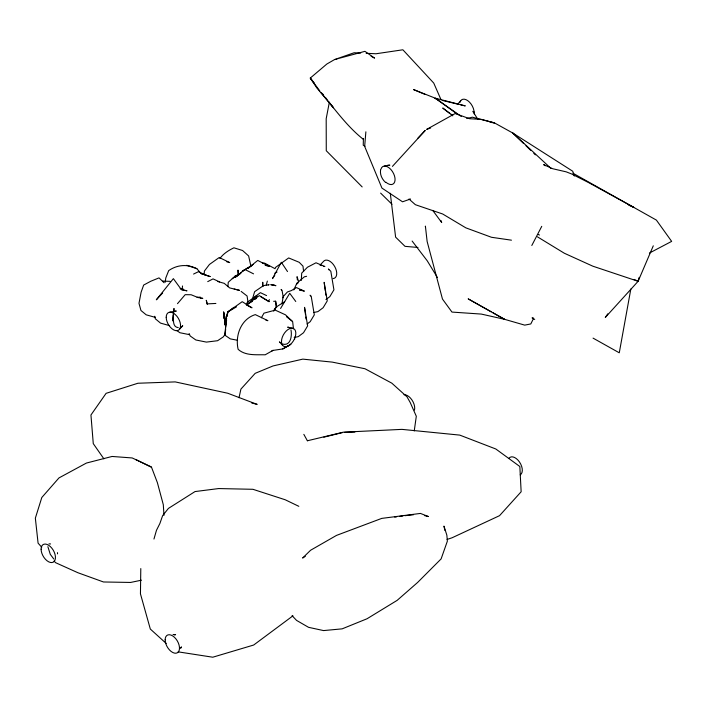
<?xml version="1.0" encoding="UTF-8"?>
<svg xmlns="http://www.w3.org/2000/svg" width="707" height="707" viewBox="0 0 707 707"><rect width="100%" height="100%" fill="white"/><g stroke="black" fill="none" stroke-linecap="round" stroke-linejoin="round"><path stroke-width="1.06" d="M173.339 315.013C173.745 319.343 172.093 326.988 178.288 327.65M140.799 568.569L140.446 593.827L150.317 629.044L166.207 643.441M425.375 226.585L425.393 226.116L427.134 241.476L442.476 299.07L451.967 312.079L481.308 314.076L504.577 319.317L524.718 325.132L530.798 323.947L533.635 318.256M237.57 340.279L230.296 338.883L225.047 335.277L226.355 316.427L227.822 311.928L234.017 307.324M301.262 280.467L301.712 273.114L307.457 267.237L316.011 262.783L324.893 266.548L323.815 266.283M225.63 326.546L226.355 316.427L225.047 335.277L225.666 329.329M227.928 286.644L228.255 282.287L234.759 276.41L241.22 272.814M204.137 274.21L204.429 271.02L209.449 264.453L219.232 257.507L229.713 262.589L226.638 261.714M182.176 289.216L182.53 285.964M630.83 289.022L619.27 352.802L593.058 338.123M380.596 169.742C379.747 174.435 382.01 179.278 385.492 182.371M474.247 114.013L474.485 112.077M165.217 282.252L165.783 277.966L168.69 270.613C177.245 264.604 187.735 263.941 196.9 268.713L201.115 273.582L210.076 276.552L201.115 273.582M414.24 430.943L416.308 416.255L410.184 402.451L406.985 396.813L391.811 383.159L364.971 368.745L332.255 362.108L302.808 359.129L273.052 365.943L255.192 373.331L240.901 389.115L239.019 397.741M226.16 323.391L226.611 320.262M227.221 316.1L227.822 311.928L242.209 301.686L252.01 307.792L248.166 306.007M281.925 303.886L283.233 296.56L287.396 291.991L291.372 290.577L296.401 287.581L304.39 291.16L299.777 290.091M225.48 324.92L226.655 318.424M227.044 316.259L227.822 311.928L236.474 306.865M329.188 103.081L326.192 118.705L326.272 150.732L362.178 186.931M266.274 285.009L267.343 281.086M607.764 313.846L605.289 317.478L638.103 281.306L639.181 277.347M252.496 298.92L254.626 291.673L263.464 285.628L269.111 284.665L268.218 285.027M246.743 304.028L247.273 302.34L252.814 298.257M153.958 539.034L156.477 530.285L159.888 523.489L162.619 515.668L168.416 508.413L195.026 491.568L218.657 488.564L252.912 489.297L285.221 499.769L298.822 506.318M246.469 304.876L259.372 295.597L269.173 301.703L268.704 301.482L269.358 299.609M537.426 236.818L564.336 253.239L592.819 266.177L638.103 281.306L653.286 245.815M457.456 104.45L460.734 100.703M293.767 289.932L296.958 283.074L304.31 276.844L306.617 276.296M180.886 648.089L181.469 646.905L180.4 648.125M531.805 245.488L541.748 226.337M273.795 311.045L275.871 307.227L284.7 301.642M296.445 284.302L298.221 282.782M261.396 317.77L263.967 313.157L275.262 310.143L285.487 314.827L292.654 321.65L293.476 328.888M274.219 310.453L275.217 308.729L273.582 310.7M280.573 308.482L289.729 293.29L295.773 301.5M275.359 308.464L275.854 307.739M282.712 297.797L283.215 297.073L282.058 290.4L281.112 289.428L281.633 290.17M274.749 275.332L272.478 278.629L281.315 262.262L287.502 271.55M224.914 334.614L223.279 336.885L217.615 340.712L206.409 342.1L195.848 339.979L190.21 336.002L189.123 333.545M219.912 258.506C223.288 253.672 228.715 250.305 233.92 247.812L242.563 250.508L248.625 255.934L250.826 265.832M177.484 303.683L185.19 294.669L191.129 294.748L198.013 297.541L202.794 298.363L200.744 298.248M179.596 329.17L182.742 325.733L181.566 326.917M320.501 264.612L323.346 261.617A10.145 5.859 60 0 1 334.632 266.415A10.145 5.859 60 0 1 333.147 278.585M417.996 138.015L425.225 130.459L392.438 166.384M234.547 277.126L232.241 278.699M162.663 292.963L156.327 299.821L173.374 278.646L181.248 289.463L187.001 290.824L181.628 289.79M325.945 299.538L329.807 296.666L333.925 289.835L330.823 271.276L328.402 268.987L328.808 269.774M307.085 323.992L310.196 321.676L314.315 314.845L311.213 296.286L310.073 295.208L310.656 295.977M240.415 273.653L235.122 277.391L244.905 269.491L253.548 273.848M252.39 265.213L247.971 268.324L257.755 260.423L269.279 266.451L265.169 265.302M246.504 304.823L252.496 301.323M242.589 271.081L253.221 264.409M305.3 556.329L302.614 558.044L310.603 550.24L336.497 535.402L381.745 518.39L420.444 513.423L428.389 516.534L424.474 515.58M242.192 271.311L247.971 267.812M254.918 299.317L256.588 298.31M265.982 320.253L267.909 320.678L255.298 314.615C240.937 319.096 234.963 335.666 238.135 349.338C245.462 355.957 256.04 354.552 265.196 354.799L273.105 350.318L271.515 351.211M272.92 350.425L282.773 348.94L288.226 345.847M282.773 348.94L290.886 344.344M307.377 440.77L343.328 432.18L401.938 429.37L459.762 435.105L495.81 448.989L519.839 466.523L521.147 491.763L499.54 515.668L452.091 537.771L447.089 539.441M234.963 276.914L237.269 275.624M277.02 272.036L274.855 273.247L275.377 273.149M649.406 253.062L671.65 241.379L656.388 220.098L572.962 173.215M193.568 274.06L198.411 271.709L205.958 275.2M257.472 296.18L253.46 297.815L260.397 292.654L266.583 295.597M238.047 275.191L234.759 276.41L237.596 275.518M410.52 198.994L402.548 201.804L381.93 188.071L364.662 146.411L365.873 131.82M430.634 128.011L426.666 129.381L455.158 113.535L469.678 118.732L481.308 119.395L494.458 122.894L512.708 132.978L572.705 171.218L574.331 176.034M323.833 437.173L342.63 432.551M174.647 311.425L176.273 311.027L169.795 312.194M384.316 166.074L389.831 165.173L387.613 165.235M466.726 118.537L472.4 117.185L494.458 122.894L490.172 122.329M313.855 312.467L317.894 311.628L323.134 307.731L327.253 300.899L324.151 282.332L325.255 290.86M294.245 337.478L298.283 336.638L303.524 332.741L307.642 325.909L304.54 307.342L305.504 314.801M141.435 580.191L130.627 582.444L103.478 581.976L77.929 572.741L55.561 562.666L54.103 561.04M174.284 634.859L175.592 634.674L173.047 634.506M394.718 517.109L396.627 516.844M336.718 59.255L334.597 59.547L326.855 64.019L310.285 78.062L316.833 87.933L333.457 107.756L328.817 101.817M399.49 516.437L402.751 515.995M404.925 515.695L413.471 514.758M215.882 303.453L207.257 303.886L206.276 300.316L207.231 304.372M197.067 297.285L200.337 297.143M292.945 615.832L253.672 645.031L212.772 657.21L178.182 651.863M273.653 301.297L275.633 301.226L276.631 307.625M344.609 432.331L354.896 432.057M162.769 281.077L170.06 281.351M180.135 288.765L183.104 288.889M262.403 263.013L264.559 263.11L275.058 268.704L275.544 267.414L288.668 257.94L299.202 262.297L302.976 266.141L303.595 271.435M360.694 53.052L354.119 52.751L334.597 59.547L364.927 51.337L374.577 58.115L371.122 56.268M366.164 53.308L376.018 53.759L402.875 49.79L433.745 83.073L441.115 99.926M48.995 543.842L50.577 543.948M417.996 247.468L405.014 246.345L395.611 237.137L390.291 193.294M460.761 104.892L465.268 105.891L435.185 98.149L413.568 89.568L424.845 94.34M282.491 344.07C290.754 346.342 292.194 335.657 290.957 329.895M511.453 240.177L491.498 237.287L465.842 227.848L442.67 213.991L415.38 204.703L408.982 199.029M533.299 318.062L532.062 317.885L534.722 319.449M299.671 290.02L302.446 290.436M320.05 265.249L322.056 265.638M189.405 334.641L179.905 332.732L176.75 330.505M217.791 281.51L224.243 283.357L229.634 287.899L239.487 290.347L234.185 289.066M251.727 402.999L257.162 404.386L227.725 393.233L175.221 381.904L137.909 383.247L106.103 393.331L90.947 414.991L93.271 443.634L103.894 458.834M288.81 327.429L287.669 327.164L292.238 328.172M246.195 304.673L248.069 305.124M442.653 100.491L457.995 104.203M155.319 317.372L146.199 314.827L140.949 310.479L138.987 303.33L141.108 292.221L143.654 285.071L150.794 281.245L159.031 277.878L164.104 282.791M169.662 325.662L160.542 323.117L155.301 318.76L154.789 316.25M206.524 275.403L207.071 275.562M435.008 98.441L437.801 99.298M186.763 265.302L196.9 268.713M207.725 281.633L213.019 278.894L219.621 281.899M628.673 205.11L633.719 207.328L588.542 182.547L571.707 174.01L566.192 171.845L552.759 168.743L543.648 164.607L545.256 165.792M634.161 279.433L638.103 281.306M538.257 234.441L539.485 235.033M135.585 459.435L151.174 467.15M491.162 311.778L468.158 298.858L504.577 319.317L493.079 312.856M260.963 296.86L268.704 301.482M365.033 146.296L363.239 145.235L363.416 138.722L363.504 139.473C346.89 126.367 334.605 108.719 321.049 92.635M291.947 320.951L286.503 316.736M461.247 116.461L435.185 98.149L457.129 113.977M53.794 558.998L50.294 554.35L47.873 546.697M241.122 291.39L247.079 296.003L247.998 302.234M449.422 113.226L442.732 108.021L452.657 115.418M451.093 114.525L452.763 115.824M551.036 168.478L512.708 132.978L523.657 143.539M525.999 145.801L530.692 150.326M533.82 153.339L535.385 154.851M280.087 342.603L279.415 341.879L282.438 345.14M380.631 193.108L391.978 204.261M292.071 615.673L296.569 620.401L308.552 627.321L323.567 630.582L342.153 628.85L367.039 618.758L397.184 600.34L417.625 582.453L441.115 558.901L447.363 541.155L446.859 535.208L443.961 526.096L444.889 530.427M41.722 547.218L38.081 543.153L35.35 518.16L41.801 497.507L58.964 477.923L86.431 463.05L112.077 456.457L132.191 457.95L151.404 466.938L157.387 482.66L163.308 504.718L163.98 515.35M314.262 83.152L310.285 78.062L319.785 90.92M322.198 93.333L323.523 95.03M325.512 97.575L326.837 99.272M412.119 241.043L427.214 260.777L437.5 277.612M432.728 210.394L441.681 222.519L441.018 220.602M472.797 111.326L477.879 119.359M303.833 434.354L307.386 440.77M298.575 281.439L297.055 276.676L297.355 279.919M225.153 324.928L223.633 312.026L225.294 324.593M325.529 292.99L325.803 295.119M305.778 316.939L306.051 319.069M223.633 312.026L225.294 325.485M294.43 337.151L294.669 339.219M275.633 301.226L276.349 307.572M238.286 274.281L238.003 270.083L238.206 274.449M57.47 552.635L57.532 553.873M223.766 316.188L223.836 318.274M262.774 286.441L262.739 282.27L262.748 286.6M508.925 458.357A10.145 5.859 60 0 1 519.512 462.033A10.145 5.859 60 0 1 520.211 474.865M403.953 394.709A10.145 5.859 60 0 1 411.907 399.906A10.145 5.859 60 0 1 414.47 410.104M460.018 102.285A10.145 5.859 60 0 1 467.884 100.756A10.145 5.859 60 0 1 474.123 112.572M380.967 169.176A10.145 5.859 60 0 1 389.142 167.886A10.145 5.859 60 0 1 395.045 180.17A10.145 5.859 60 0 1 387.904 183.608M387.277 183.21A10.145 5.859 60 0 1 386.04 182.247M173.666 310.514L172.826 320.943L174.019 308.473L173.666 310.514M251.321 300.943L249.933 302.543L256.111 296.083L251.321 300.943M273.945 285.142L270.79 284.682L275.933 285.681L273.945 285.142M165.155 639.835A10.145 5.859 60 0 0 175.91 653.224A10.145 5.859 60 0 0 175.91 638.872A10.145 5.859 60 0 0 165.155 639.835M41.103 549.171A10.145 5.859 60 0 0 51.867 562.56A10.145 5.859 60 0 0 51.867 548.208A10.145 5.859 60 0 0 41.103 549.171M290.506 344.344A10.145 5.859 -60 0 0 293.723 328.631A10.145 5.859 -60 0 0 281.722 339.272A10.145 5.859 -60 0 0 290.506 344.344M166.207 317.302A10.145 5.859 60 0 0 176.971 330.69A10.145 5.859 60 0 0 176.971 316.338A10.145 5.859 60 0 0 166.207 317.302"/></g></svg>
